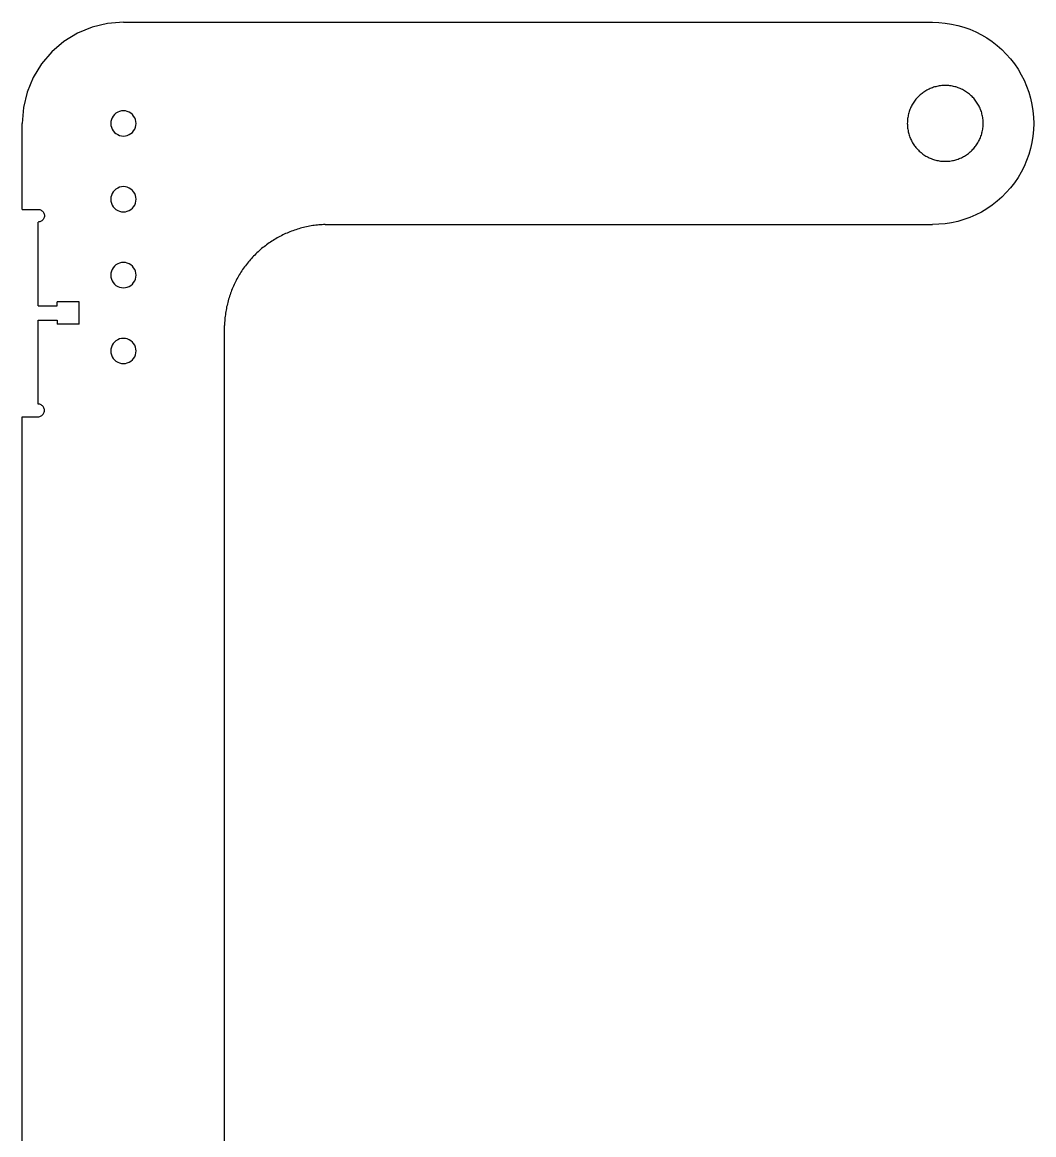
# Model space of a CAD drawing. Extents: x -100 to 100, y -46 to 46.
# Drawn here: x 4.12 to 24.12, y 23.92 to 45.92 of the extents above; entities that cross this region are included whole.
import ezdxf

# ---------------------------------------------------------------- set-up
doc = ezdxf.new("R2010")
doc.units = 0
doc.header["$MEASUREMENT"] = 0
doc.layers.get('0').update_dxf_attribs({"linetype": 'CONTINUOUS'})

msp = doc.modelspace()

# ---------------------------------------------------------------- linework, layer by layer
for p, q in [((5.498, 45.818), (5.208, 45.698)), ((5.803, 45.892), (5.498, 45.818)), ((6.116, 45.916), (5.803, 45.892)), ((6.116, 45.916), (22.116, 45.917)), ((22.116, 45.917), (22.242, 45.913)), ((22.242, 45.913), (22.367, 45.901)), ((22.367, 45.901), (22.491, 45.882)), ((22.491, 45.882), (22.614, 45.854)), ((22.614, 45.854), (22.734, 45.819)), ((22.734, 45.819), (22.853, 45.777)), ((22.853, 45.777), (22.968, 45.727)), ((5.208, 45.698), (4.941, 45.534)), ((22.968, 45.727), (23.08, 45.67)), ((23.08, 45.67), (23.188, 45.606)), ((23.188, 45.606), (23.292, 45.535)), ((4.702, 45.331), (4.498, 45.092)), ((4.941, 45.534), (4.702, 45.331)), ((23.292, 45.535), (23.391, 45.458)), ((23.391, 45.458), (23.485, 45.375)), ((23.485, 45.375), (23.574, 45.286)), ((23.574, 45.286), (23.657, 45.192)), ((23.657, 45.192), (23.734, 45.093)), ((4.498, 45.092), (4.334, 44.824)), ((23.734, 45.093), (23.805, 44.989)), ((23.805, 44.989), (23.869, 44.88)), ((23.869, 44.88), (23.926, 44.769)), ((4.334, 44.824), (4.214, 44.534)), ((22.272, 44.661), (22.249, 44.658)), ((22.296, 44.664), (22.272, 44.661)), ((22.319, 44.665), (22.296, 44.664)), ((22.343, 44.667), (22.319, 44.665)), ((22.366, 44.667), (22.343, 44.667)), ((22.39, 44.667), (22.366, 44.667)), ((22.413, 44.665), (22.39, 44.667)), ((22.437, 44.664), (22.413, 44.665)), ((22.46, 44.661), (22.437, 44.664)), ((22.484, 44.658), (22.46, 44.661)), ((23.926, 44.769), (23.976, 44.653)), ((4.214, 44.534), (4.141, 44.229)), ((21.836, 44.447), (21.82, 44.43)), ((21.853, 44.464), (21.836, 44.447)), ((21.87, 44.48), (21.853, 44.464)), ((21.888, 44.495), (21.87, 44.48)), ((21.907, 44.51), (21.888, 44.495)), ((21.925, 44.524), (21.907, 44.51)), ((21.945, 44.537), (21.925, 44.524)), ((21.964, 44.55), (21.945, 44.537)), ((21.985, 44.563), (21.964, 44.55)), ((22.005, 44.574), (21.985, 44.563)), ((22.026, 44.585), (22.005, 44.574)), ((22.047, 44.596), (22.026, 44.585)), ((22.068, 44.605), (22.047, 44.596)), ((22.09, 44.614), (22.068, 44.605)), ((22.112, 44.623), (22.09, 44.614)), ((22.135, 44.63), (22.112, 44.623)), ((22.157, 44.637), (22.135, 44.63)), ((22.18, 44.643), (22.157, 44.637)), ((22.203, 44.649), (22.18, 44.643)), ((22.226, 44.654), (22.203, 44.649)), ((22.249, 44.658), (22.226, 44.654)), ((22.507, 44.654), (22.484, 44.658)), ((22.53, 44.649), (22.507, 44.654)), ((22.553, 44.643), (22.53, 44.649)), ((22.576, 44.637), (22.553, 44.643)), ((22.598, 44.63), (22.576, 44.637)), ((22.62, 44.623), (22.598, 44.63)), ((22.642, 44.614), (22.62, 44.623)), ((22.664, 44.605), (22.642, 44.614)), ((22.686, 44.596), (22.664, 44.605)), ((22.707, 44.585), (22.686, 44.596)), ((22.728, 44.574), (22.707, 44.585)), ((22.748, 44.563), (22.728, 44.574)), ((22.768, 44.55), (22.748, 44.563)), ((22.788, 44.537), (22.768, 44.55)), ((22.807, 44.524), (22.788, 44.537)), ((22.826, 44.51), (22.807, 44.524)), ((22.844, 44.495), (22.826, 44.51)), ((22.862, 44.48), (22.844, 44.495)), ((22.88, 44.464), (22.862, 44.48)), ((22.897, 44.447), (22.88, 44.464)), ((22.913, 44.43), (22.897, 44.447)), ((23.976, 44.653), (24.018, 44.535)), ((24.018, 44.535), (24.053, 44.414)), ((4.141, 44.229), (4.116, 43.916)), ((21.688, 44.236), (21.678, 44.215)), ((21.698, 44.257), (21.688, 44.236)), ((21.709, 44.278), (21.698, 44.257)), ((21.721, 44.299), (21.709, 44.278)), ((21.733, 44.319), (21.721, 44.299)), ((21.746, 44.339), (21.733, 44.319)), ((21.76, 44.358), (21.746, 44.339)), ((21.774, 44.377), (21.76, 44.358)), ((21.788, 44.395), (21.774, 44.377)), ((21.804, 44.413), (21.788, 44.395)), ((21.82, 44.43), (21.804, 44.413)), ((22.929, 44.413), (22.913, 44.43)), ((22.944, 44.395), (22.929, 44.413)), ((22.959, 44.377), (22.944, 44.395)), ((22.973, 44.358), (22.959, 44.377)), ((22.987, 44.339), (22.973, 44.358)), ((23, 44.319), (22.987, 44.339)), ((23.012, 44.299), (23, 44.319)), ((23.024, 44.278), (23.012, 44.299)), ((23.035, 44.257), (23.024, 44.278)), ((23.045, 44.236), (23.035, 44.257)), ((23.055, 44.215), (23.045, 44.236)), ((24.053, 44.414), (24.081, 44.292)), ((24.081, 44.292), (24.101, 44.168)), ((5.893, 44.03), (5.878, 43.994)), ((5.914, 44.063), (5.893, 44.03)), ((5.939, 44.093), (5.914, 44.063)), ((5.969, 44.119), (5.939, 44.093)), ((6.003, 44.139), (5.969, 44.119)), ((6.039, 44.154), (6.003, 44.139)), ((6.077, 44.163), (6.039, 44.154)), ((6.116, 44.166), (6.077, 44.163)), ((6.155, 44.163), (6.116, 44.166)), ((6.193, 44.154), (6.155, 44.163)), ((6.23, 44.139), (6.193, 44.154)), ((6.263, 44.119), (6.23, 44.139)), ((6.293, 44.093), (6.263, 44.119)), ((6.318, 44.063), (6.293, 44.093)), ((6.339, 44.03), (6.318, 44.063)), ((6.354, 43.994), (6.339, 44.03)), ((21.622, 44.011), (21.62, 43.988)), ((21.626, 44.034), (21.622, 44.011)), ((21.63, 44.057), (21.626, 44.034)), ((21.634, 44.081), (21.63, 44.057)), ((21.64, 44.103), (21.634, 44.081)), ((21.646, 44.126), (21.64, 44.103)), ((21.653, 44.149), (21.646, 44.126)), ((21.661, 44.171), (21.653, 44.149)), ((21.669, 44.193), (21.661, 44.171)), ((21.678, 44.215), (21.669, 44.193)), ((23.064, 44.193), (23.055, 44.215)), ((23.072, 44.171), (23.064, 44.193)), ((23.08, 44.149), (23.072, 44.171)), ((23.087, 44.126), (23.08, 44.149)), ((23.093, 44.103), (23.087, 44.126)), ((23.098, 44.081), (23.093, 44.103)), ((23.103, 44.057), (23.098, 44.081)), ((23.107, 44.034), (23.103, 44.057)), ((23.11, 44.011), (23.107, 44.034)), ((23.113, 43.988), (23.11, 44.011)), ((24.101, 44.168), (24.112, 44.043)), ((24.112, 44.043), (24.116, 43.917)), ((4.116, 42.216), (4.116, 43.916)), ((5.869, 43.955), (5.866, 43.916)), ((5.866, 43.916), (5.869, 43.877)), ((5.878, 43.994), (5.869, 43.955)), ((5.869, 43.877), (5.878, 43.839)), ((5.878, 43.839), (5.893, 43.803)), ((5.893, 43.803), (5.914, 43.769)), ((6.318, 43.769), (6.339, 43.803)), ((6.339, 43.803), (6.354, 43.839)), ((6.363, 43.955), (6.354, 43.994)), ((6.354, 43.839), (6.363, 43.877)), ((6.366, 43.916), (6.363, 43.955)), ((6.363, 43.877), (6.366, 43.916)), ((21.617, 43.941), (21.616, 43.917)), ((21.616, 43.917), (21.617, 43.893)), ((21.618, 43.964), (21.617, 43.941)), ((21.617, 43.893), (21.618, 43.87)), ((21.62, 43.988), (21.618, 43.964)), ((21.618, 43.87), (21.62, 43.846)), ((21.62, 43.846), (21.622, 43.823)), ((21.622, 43.823), (21.626, 43.8)), ((21.626, 43.8), (21.63, 43.776)), ((23.103, 43.776), (23.107, 43.8)), ((23.107, 43.8), (23.11, 43.823)), ((23.11, 43.823), (23.113, 43.846)), ((23.115, 43.964), (23.113, 43.988)), ((23.113, 43.846), (23.115, 43.87)), ((23.116, 43.941), (23.115, 43.964)), ((23.115, 43.87), (23.116, 43.893)), ((23.116, 43.917), (23.116, 43.941)), ((23.116, 43.893), (23.116, 43.917)), ((24.112, 43.791), (24.101, 43.666)), ((24.116, 43.917), (24.112, 43.791)), ((5.914, 43.769), (5.939, 43.74)), ((5.939, 43.74), (5.969, 43.714)), ((5.969, 43.714), (6.003, 43.694)), ((6.003, 43.694), (6.039, 43.679)), ((6.039, 43.679), (6.077, 43.669)), ((6.077, 43.669), (6.116, 43.666)), ((6.116, 43.666), (6.155, 43.669)), ((6.155, 43.669), (6.193, 43.679)), ((6.193, 43.679), (6.23, 43.694)), ((6.23, 43.694), (6.263, 43.714)), ((6.263, 43.714), (6.293, 43.74)), ((6.293, 43.74), (6.318, 43.769)), ((21.63, 43.776), (21.634, 43.753)), ((21.634, 43.753), (21.64, 43.73)), ((21.64, 43.73), (21.646, 43.708)), ((21.646, 43.708), (21.653, 43.685)), ((21.653, 43.685), (21.661, 43.663)), ((21.661, 43.663), (21.669, 43.641)), ((21.669, 43.641), (21.678, 43.619)), ((21.678, 43.619), (21.688, 43.598)), ((21.688, 43.598), (21.698, 43.576)), ((21.698, 43.576), (21.709, 43.556)), ((23.024, 43.556), (23.035, 43.576)), ((23.035, 43.576), (23.045, 43.598)), ((23.045, 43.598), (23.055, 43.619)), ((23.055, 43.619), (23.064, 43.641)), ((23.064, 43.641), (23.072, 43.663)), ((23.072, 43.663), (23.08, 43.685)), ((23.08, 43.685), (23.087, 43.708)), ((23.087, 43.708), (23.093, 43.73)), ((23.093, 43.73), (23.098, 43.753)), ((23.098, 43.753), (23.103, 43.776)), ((24.101, 43.666), (24.081, 43.542)), ((21.709, 43.556), (21.721, 43.535)), ((21.721, 43.535), (21.733, 43.515)), ((21.733, 43.515), (21.746, 43.495)), ((21.746, 43.495), (21.76, 43.476)), ((21.76, 43.476), (21.774, 43.457)), ((21.774, 43.457), (21.788, 43.439)), ((21.788, 43.439), (21.804, 43.421)), ((21.804, 43.421), (21.82, 43.404)), ((21.82, 43.404), (21.836, 43.387)), ((21.836, 43.387), (21.853, 43.37)), ((21.853, 43.37), (21.87, 43.354)), ((21.87, 43.354), (21.888, 43.339)), ((22.844, 43.339), (22.862, 43.354)), ((22.862, 43.354), (22.88, 43.37)), ((22.88, 43.37), (22.897, 43.387)), ((22.897, 43.387), (22.913, 43.404)), ((22.913, 43.404), (22.929, 43.421)), ((22.929, 43.421), (22.944, 43.439)), ((22.944, 43.439), (22.959, 43.457)), ((22.959, 43.457), (22.973, 43.476)), ((22.973, 43.476), (22.987, 43.495)), ((22.987, 43.495), (23, 43.515)), ((23, 43.515), (23.012, 43.535)), ((23.012, 43.535), (23.024, 43.556)), ((24.053, 43.42), (24.018, 43.299)), ((24.081, 43.542), (24.053, 43.42)), ((21.888, 43.339), (21.907, 43.324)), ((21.907, 43.324), (21.925, 43.31)), ((21.925, 43.31), (21.945, 43.297)), ((21.945, 43.297), (21.964, 43.284)), ((21.964, 43.284), (21.985, 43.271)), ((21.985, 43.271), (22.005, 43.26)), ((22.005, 43.26), (22.026, 43.249)), ((22.026, 43.249), (22.047, 43.238)), ((22.047, 43.238), (22.068, 43.229)), ((22.068, 43.229), (22.09, 43.22)), ((22.09, 43.22), (22.112, 43.211)), ((22.112, 43.211), (22.135, 43.204)), ((22.135, 43.204), (22.157, 43.197)), ((22.157, 43.197), (22.18, 43.191)), ((22.18, 43.191), (22.203, 43.185)), ((22.203, 43.185), (22.226, 43.18)), ((22.226, 43.18), (22.249, 43.176)), ((22.249, 43.176), (22.272, 43.173)), ((22.272, 43.173), (22.296, 43.17)), ((22.296, 43.17), (22.319, 43.168)), ((22.319, 43.168), (22.343, 43.167)), ((22.343, 43.167), (22.366, 43.167)), ((22.366, 43.167), (22.39, 43.167)), ((22.39, 43.167), (22.413, 43.168)), ((22.413, 43.168), (22.437, 43.17)), ((22.437, 43.17), (22.46, 43.173)), ((22.46, 43.173), (22.484, 43.176)), ((22.484, 43.176), (22.507, 43.18)), ((22.507, 43.18), (22.53, 43.185)), ((22.53, 43.185), (22.553, 43.191)), ((22.553, 43.191), (22.576, 43.197)), ((22.576, 43.197), (22.598, 43.204)), ((22.598, 43.204), (22.62, 43.211)), ((22.62, 43.211), (22.642, 43.22)), ((22.642, 43.22), (22.664, 43.229)), ((22.664, 43.229), (22.686, 43.238)), ((22.686, 43.238), (22.707, 43.249)), ((22.707, 43.249), (22.728, 43.26)), ((22.728, 43.26), (22.748, 43.271)), ((22.748, 43.271), (22.768, 43.284)), ((22.768, 43.284), (22.788, 43.297)), ((22.788, 43.297), (22.807, 43.31)), ((22.807, 43.31), (22.826, 43.324)), ((22.826, 43.324), (22.844, 43.339)), ((23.976, 43.181), (23.926, 43.065)), ((24.018, 43.299), (23.976, 43.181)), ((23.869, 42.953), (23.805, 42.845)), ((23.926, 43.065), (23.869, 42.953)), ((23.734, 42.741), (23.657, 42.642)), ((23.805, 42.845), (23.734, 42.741)), ((5.878, 42.494), (5.869, 42.455)), ((5.893, 42.53), (5.878, 42.494)), ((5.914, 42.563), (5.893, 42.53)), ((5.939, 42.593), (5.914, 42.563)), ((5.969, 42.619), (5.939, 42.593)), ((6.003, 42.639), (5.969, 42.619)), ((6.039, 42.654), (6.003, 42.639)), ((6.077, 42.663), (6.039, 42.654)), ((6.116, 42.666), (6.077, 42.663)), ((6.155, 42.663), (6.116, 42.666)), ((6.193, 42.654), (6.155, 42.663)), ((6.23, 42.639), (6.193, 42.654)), ((6.263, 42.619), (6.23, 42.639)), ((6.293, 42.593), (6.263, 42.619)), ((6.318, 42.563), (6.293, 42.593)), ((6.339, 42.53), (6.318, 42.563)), ((6.354, 42.494), (6.339, 42.53)), ((6.363, 42.455), (6.354, 42.494)), ((23.574, 42.548), (23.485, 42.459)), ((23.657, 42.642), (23.574, 42.548)), ((5.869, 42.455), (5.866, 42.416)), ((5.866, 42.416), (5.869, 42.377)), ((5.869, 42.377), (5.878, 42.339)), ((5.878, 42.339), (5.893, 42.303)), ((5.893, 42.303), (5.914, 42.269)), ((5.914, 42.269), (5.939, 42.24)), ((6.293, 42.24), (6.318, 42.269)), ((6.318, 42.269), (6.339, 42.303)), ((6.339, 42.303), (6.354, 42.339)), ((6.354, 42.339), (6.363, 42.377)), ((6.366, 42.416), (6.363, 42.455)), ((6.363, 42.377), (6.366, 42.416)), ((23.292, 42.299), (23.188, 42.228)), ((23.391, 42.376), (23.292, 42.299)), ((23.485, 42.459), (23.391, 42.376)), ((4.116, 42.216), (4.429, 42.216)), ((4.429, 42.216), (4.445, 42.215)), ((4.445, 42.215), (4.461, 42.212)), ((4.461, 42.212), (4.477, 42.207)), ((4.477, 42.207), (4.491, 42.2)), ((4.491, 42.2), (4.505, 42.19)), ((4.505, 42.19), (4.517, 42.18)), ((4.517, 42.18), (4.528, 42.167)), ((4.528, 42.167), (4.537, 42.154)), ((4.537, 42.029), (4.528, 42.015)), ((4.537, 42.154), (4.544, 42.139)), ((4.544, 42.043), (4.537, 42.029)), ((4.544, 42.139), (4.549, 42.124)), ((4.549, 42.059), (4.544, 42.043)), ((4.549, 42.124), (4.553, 42.108)), ((4.553, 42.075), (4.549, 42.059)), ((4.553, 42.108), (4.554, 42.091)), ((4.554, 42.091), (4.553, 42.075)), ((5.939, 42.24), (5.969, 42.214)), ((5.969, 42.214), (6.003, 42.194)), ((6.003, 42.194), (6.039, 42.179)), ((6.039, 42.179), (6.077, 42.169)), ((6.077, 42.169), (6.116, 42.166)), ((6.116, 42.166), (6.155, 42.169)), ((6.155, 42.169), (6.193, 42.179)), ((6.193, 42.179), (6.23, 42.194)), ((6.23, 42.194), (6.263, 42.214)), ((6.263, 42.214), (6.293, 42.24)), ((22.852, 42.057), (22.734, 42.015)), ((22.968, 42.107), (22.852, 42.057)), ((23.08, 42.164), (22.968, 42.107)), ((23.188, 42.228), (23.08, 42.164)), ((4.445, 41.967), (4.429, 41.966)), ((4.429, 40.307), (4.429, 41.966)), ((4.461, 41.971), (4.445, 41.967)), ((4.477, 41.976), (4.461, 41.971)), ((4.491, 41.983), (4.477, 41.976)), ((4.505, 41.992), (4.491, 41.983)), ((4.517, 42.003), (4.505, 41.992)), ((4.528, 42.015), (4.517, 42.003)), ((9.497, 41.806), (9.467, 41.795)), ((9.526, 41.815), (9.497, 41.806)), ((9.556, 41.825), (9.526, 41.815)), ((9.585, 41.834), (9.556, 41.825)), ((9.615, 41.843), (9.585, 41.834)), ((9.645, 41.851), (9.615, 41.843)), ((9.676, 41.858), (9.645, 41.851)), ((9.706, 41.866), (9.676, 41.858)), ((9.736, 41.872), (9.706, 41.866)), ((9.767, 41.879), (9.736, 41.872)), ((9.797, 41.884), (9.767, 41.879)), ((9.828, 41.89), (9.797, 41.884)), ((9.859, 41.895), (9.828, 41.89)), ((9.89, 41.899), (9.859, 41.895)), ((9.92, 41.903), (9.89, 41.899)), ((9.951, 41.907), (9.92, 41.903)), ((9.982, 41.91), (9.951, 41.907)), ((10.013, 41.912), (9.982, 41.91)), ((10.044, 41.914), (10.013, 41.912)), ((10.075, 41.916), (10.044, 41.914)), ((10.107, 41.917), (10.075, 41.916)), ((10.107, 41.917), (22.116, 41.917)), ((22.242, 41.921), (22.116, 41.917)), ((22.367, 41.933), (22.242, 41.921)), ((22.491, 41.952), (22.367, 41.933)), ((22.614, 41.98), (22.491, 41.952)), ((22.734, 42.015), (22.614, 41.98)), ((9.05, 41.588), (9.024, 41.571)), ((9.076, 41.604), (9.05, 41.588)), ((9.103, 41.621), (9.076, 41.604)), ((9.13, 41.637), (9.103, 41.621)), ((9.157, 41.652), (9.13, 41.637)), ((9.184, 41.667), (9.157, 41.652)), ((9.211, 41.682), (9.184, 41.667)), ((9.239, 41.696), (9.211, 41.682)), ((9.267, 41.71), (9.239, 41.696)), ((9.295, 41.724), (9.267, 41.71)), ((9.323, 41.737), (9.295, 41.724)), ((9.352, 41.749), (9.323, 41.737)), ((9.38, 41.761), (9.352, 41.749)), ((9.409, 41.773), (9.38, 41.761)), ((9.438, 41.784), (9.409, 41.773)), ((9.467, 41.795), (9.438, 41.784)), ((8.78, 41.378), (8.757, 41.357)), ((8.803, 41.399), (8.78, 41.378)), ((8.826, 41.42), (8.803, 41.399)), ((8.85, 41.44), (8.826, 41.42)), ((8.874, 41.46), (8.85, 41.44)), ((8.898, 41.479), (8.874, 41.46)), ((8.923, 41.498), (8.898, 41.479)), ((8.948, 41.517), (8.923, 41.498)), ((8.973, 41.535), (8.948, 41.517)), ((8.998, 41.553), (8.973, 41.535)), ((9.024, 41.571), (8.998, 41.553)), ((6.039, 41.154), (6.003, 41.139)), ((6.077, 41.163), (6.039, 41.154)), ((6.116, 41.166), (6.077, 41.163)), ((6.155, 41.163), (6.116, 41.166)), ((6.193, 41.154), (6.155, 41.163)), ((6.23, 41.139), (6.193, 41.154)), ((8.567, 41.152), (8.548, 41.127)), ((8.587, 41.176), (8.567, 41.152)), ((8.607, 41.199), (8.587, 41.176)), ((8.627, 41.223), (8.607, 41.199)), ((8.648, 41.246), (8.627, 41.223)), ((8.669, 41.269), (8.648, 41.246)), ((8.69, 41.292), (8.669, 41.269)), ((8.712, 41.314), (8.69, 41.292)), ((8.734, 41.336), (8.712, 41.314)), ((8.757, 41.357), (8.734, 41.336)), ((5.869, 40.955), (5.866, 40.916)), ((5.878, 40.994), (5.869, 40.955)), ((5.893, 41.03), (5.878, 40.994)), ((5.914, 41.063), (5.893, 41.03)), ((5.939, 41.093), (5.914, 41.063)), ((5.969, 41.119), (5.939, 41.093)), ((6.003, 41.139), (5.969, 41.119)), ((6.263, 41.119), (6.23, 41.139)), ((6.293, 41.093), (6.263, 41.119)), ((6.318, 41.063), (6.293, 41.093)), ((6.339, 41.03), (6.318, 41.063)), ((6.354, 40.994), (6.339, 41.03)), ((6.363, 40.955), (6.354, 40.994)), ((6.366, 40.916), (6.363, 40.955)), ((8.407, 40.922), (8.391, 40.895)), ((8.423, 40.949), (8.407, 40.922)), ((8.44, 40.975), (8.423, 40.949)), ((8.457, 41.001), (8.44, 40.975)), ((8.474, 41.027), (8.457, 41.001)), ((8.492, 41.052), (8.474, 41.027)), ((8.51, 41.077), (8.492, 41.052)), ((8.529, 41.102), (8.51, 41.077)), ((8.548, 41.127), (8.529, 41.102)), ((5.866, 40.916), (5.869, 40.877)), ((5.869, 40.877), (5.878, 40.839)), ((5.878, 40.839), (5.893, 40.803)), ((5.893, 40.803), (5.914, 40.769)), ((5.914, 40.769), (5.939, 40.74)), ((5.939, 40.74), (5.969, 40.714)), ((5.969, 40.714), (6.003, 40.694)), ((6.23, 40.694), (6.263, 40.714)), ((6.263, 40.714), (6.293, 40.74)), ((6.293, 40.74), (6.318, 40.769)), ((6.318, 40.769), (6.339, 40.803)), ((6.339, 40.803), (6.354, 40.839)), ((6.354, 40.839), (6.363, 40.877)), ((6.363, 40.877), (6.366, 40.916)), ((8.292, 40.701), (8.28, 40.673)), ((8.305, 40.73), (8.292, 40.701)), ((8.318, 40.758), (8.305, 40.73)), ((8.332, 40.786), (8.318, 40.758)), ((8.346, 40.813), (8.332, 40.786)), ((8.361, 40.841), (8.346, 40.813)), ((8.376, 40.868), (8.361, 40.841)), ((8.391, 40.895), (8.376, 40.868)), ((6.003, 40.694), (6.039, 40.679)), ((6.039, 40.679), (6.077, 40.669)), ((6.077, 40.669), (6.116, 40.666)), ((6.116, 40.666), (6.155, 40.669)), ((6.155, 40.669), (6.193, 40.679)), ((6.193, 40.679), (6.23, 40.694)), ((8.214, 40.498), (8.205, 40.468)), ((8.224, 40.527), (8.214, 40.498)), ((8.234, 40.557), (8.224, 40.527)), ((8.245, 40.586), (8.234, 40.557)), ((8.256, 40.615), (8.245, 40.586)), ((8.268, 40.644), (8.256, 40.615)), ((8.28, 40.673), (8.268, 40.644)), ((4.429, 40.307), (4.804, 40.307)), ((4.804, 40.307), (4.804, 40.385)), ((5.241, 40.385), (4.804, 40.385)), ((5.241, 39.948), (5.241, 40.385)), ((8.158, 40.287), (8.152, 40.257)), ((8.165, 40.318), (8.158, 40.287)), ((8.172, 40.348), (8.165, 40.318)), ((8.179, 40.378), (8.172, 40.348)), ((8.187, 40.408), (8.179, 40.378)), ((8.196, 40.438), (8.187, 40.408)), ((8.205, 40.468), (8.196, 40.438)), ((8.122, 40.041), (8.12, 40.01)), ((8.125, 40.072), (8.122, 40.041)), ((8.128, 40.103), (8.125, 40.072)), ((8.132, 40.134), (8.128, 40.103)), ((8.136, 40.165), (8.132, 40.134)), ((8.141, 40.196), (8.136, 40.165)), ((8.146, 40.226), (8.141, 40.196)), ((8.152, 40.257), (8.146, 40.226)), ((4.429, 40.026), (4.804, 40.026)), ((4.429, 38.366), (4.429, 40.026)), ((4.804, 40.026), (4.804, 39.948)), ((5.241, 39.948), (4.804, 39.948)), ((8.116, 39.948), (8.115, 39.917)), ((8.115, 7.917), (8.115, 39.917)), ((8.118, 39.979), (8.116, 39.948)), ((8.12, 40.01), (8.118, 39.979)), ((5.969, 39.619), (5.939, 39.593)), ((6.003, 39.639), (5.969, 39.619)), ((6.039, 39.654), (6.003, 39.639)), ((6.077, 39.663), (6.039, 39.654)), ((6.116, 39.666), (6.077, 39.663)), ((6.155, 39.663), (6.116, 39.666)), ((6.193, 39.654), (6.155, 39.663)), ((6.23, 39.639), (6.193, 39.654)), ((6.263, 39.619), (6.23, 39.639)), ((6.293, 39.593), (6.263, 39.619)), ((5.869, 39.455), (5.866, 39.416)), ((5.866, 39.416), (5.869, 39.377)), ((5.878, 39.494), (5.869, 39.455)), ((5.893, 39.53), (5.878, 39.494)), ((5.914, 39.563), (5.893, 39.53)), ((5.939, 39.593), (5.914, 39.563)), ((6.318, 39.563), (6.293, 39.593)), ((6.339, 39.53), (6.318, 39.563)), ((6.354, 39.494), (6.339, 39.53)), ((6.363, 39.455), (6.354, 39.494)), ((6.366, 39.416), (6.363, 39.455)), ((6.363, 39.377), (6.366, 39.416)), ((5.869, 39.377), (5.878, 39.339)), ((5.878, 39.339), (5.893, 39.303)), ((5.893, 39.303), (5.914, 39.269)), ((5.914, 39.269), (5.939, 39.24)), ((5.939, 39.24), (5.969, 39.214)), ((5.969, 39.214), (6.003, 39.194)), ((6.003, 39.194), (6.039, 39.179)), ((6.039, 39.179), (6.077, 39.169)), ((6.077, 39.169), (6.116, 39.166)), ((6.116, 39.166), (6.155, 39.169)), ((6.155, 39.169), (6.193, 39.179)), ((6.193, 39.179), (6.23, 39.194)), ((6.23, 39.194), (6.263, 39.214)), ((6.263, 39.214), (6.293, 39.24)), ((6.293, 39.24), (6.318, 39.269)), ((6.318, 39.269), (6.339, 39.303)), ((6.339, 39.303), (6.354, 39.339)), ((6.354, 39.339), (6.363, 39.377)), ((4.445, 38.365), (4.429, 38.366)), ((4.461, 38.362), (4.445, 38.365)), ((4.477, 38.357), (4.461, 38.362)), ((4.491, 38.35), (4.477, 38.357)), ((4.505, 38.34), (4.491, 38.35)), ((4.517, 38.33), (4.505, 38.34)), ((4.528, 38.317), (4.517, 38.33)), ((4.537, 38.304), (4.528, 38.317)), ((4.544, 38.289), (4.537, 38.304)), ((4.549, 38.274), (4.544, 38.289)), ((4.116, 38.116), (4.429, 38.116)), ((4.116, 6.464), (4.116, 38.116)), ((4.429, 38.116), (4.445, 38.117)), ((4.445, 38.117), (4.461, 38.121)), ((4.461, 38.121), (4.477, 38.126)), ((4.477, 38.126), (4.491, 38.133)), ((4.491, 38.133), (4.505, 38.142)), ((4.505, 38.142), (4.517, 38.153)), ((4.517, 38.153), (4.528, 38.165)), ((4.528, 38.165), (4.537, 38.179)), ((4.537, 38.179), (4.544, 38.193)), ((4.544, 38.193), (4.549, 38.209)), ((4.553, 38.258), (4.549, 38.274)), ((4.549, 38.209), (4.553, 38.225)), ((4.554, 38.241), (4.553, 38.258)), ((4.553, 38.225), (4.554, 38.241))]:
    msp.add_line(p, q)

doc.saveas('drawing.dxf')
